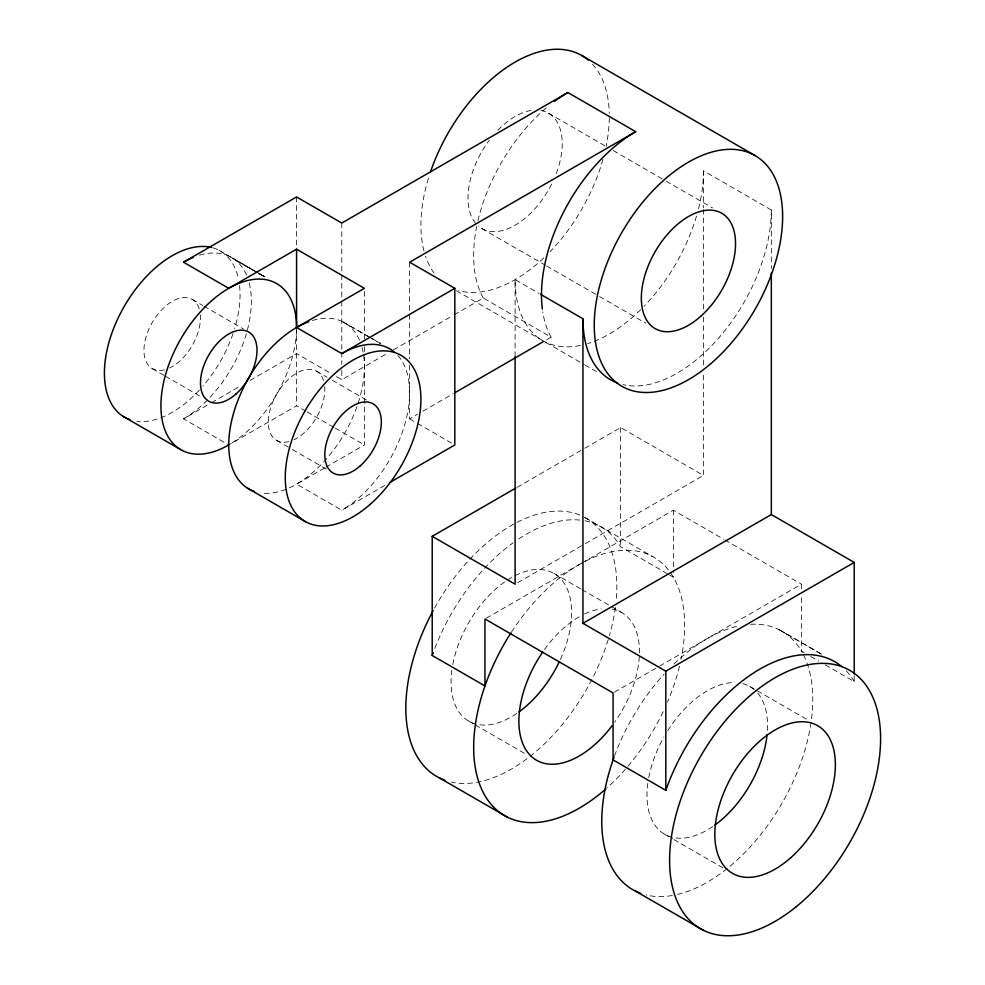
<?xml version="1.0" encoding="UTF-8"?>
<svg xmlns="http://www.w3.org/2000/svg" width="985" height="985" viewBox="0 0 985 985"><rect width="100%" height="100%" fill="white"/><g stroke="black" fill="none" stroke-linecap="round" stroke-linejoin="round"><path stroke-width="0.74" stroke-dasharray="4.92 3.69" d="M305.879 411.164L296.571 405.795L228.742 444.949L183.53 418.847L210.125 403.493M211.455 402.717L240.709 385.837M250.03 380.456L296.571 353.578L331.145 373.549M336.464 376.615L341.783 379.693L386.748 353.726M393.36 349.909L452.854 315.557M454.183 314.794L483.266 297.999L551.095 337.153L544.483 340.982M324.496 467.986L296.571 484.103L341.783 510.218L385.664 484.879M325.826 467.222L364.388 444.949L364.388 357.42M409.612 365.103L409.612 418.847L417.541 414.266M422.836 411.213L453.248 393.655M517.125 487.292L583.465 449M584.794 448.237L620.612 427.552L703.512 475.41L703.512 372.355M517.765 582.652L584.105 544.348M585.422 543.585L703.512 475.41M486.294 618.223L579.168 564.602M581.815 563.075L673.358 510.218L723.556 539.189M614.406 692.184L658.189 666.907M659.507 666.143L801.47 584.179L801.47 590.274M257.27 272.599L235.218 259.991L253.859 270.653M258.562 273.337L265.051 277.044L258.612 273.239M259.178 273.707L264.509 276.748M341.955 321.393L367.713 336.193M369.006 336.932L380.666 343.63M698.488 208.771A133.221 76.916 -60 0 0 703.512 170.848L771.329 210.002L771.329 268.462M548.411 113.164L606.625 146.777M613.249 150.594L664.85 180.39M666.168 181.154L712.475 207.884M481.8 228.532L545.321 265.199M546.638 265.962L598.24 295.759M599.557 296.522L645.864 323.252M515.106 356.533L515.106 279.617L539.054 293.444M456.437 290.797L583.92 364.401M584.782 364.893L598.56 372.847M724.874 539.952L801.47 584.179M218.941 250.264L254.438 270.752M255.743 271.503L264.953 276.822M343.285 322.046L370.889 337.978M372.01 338.631L380.087 343.297M584.265 517.223L652.107 556.291M778.876 629.575L821.428 654.151M409.612 418.847L416.261 422.688M417.591 423.452L452.164 443.41M192.21 299.391L202.725 305.461M204.043 306.224L243.467 328.99M316.554 371.185L327.069 377.255M332.327 380.284L366.494 400.021M584.991 520.831A149.203 86.138 -60 0 1 620.612 546.724L668.089 574.132M669.406 574.895L673.358 577.173L673.358 574.132M804.117 652.661L801.47 651.147L801.47 596.356M810.704 656.478L818.621 661.046M825.208 664.85L854.229 681.595L854.229 675.488M307.209 411.939L333.804 427.293M335.134 428.056L364.388 444.949M553.976 573.43L580.571 588.784M581.901 589.559L609.826 605.677M611.156 606.452L621.794 612.596M749.905 686.557L808.414 720.33M152.244 368.612L164.076 375.445M165.394 376.208L202.196 397.447M276.588 440.406L291.043 448.754M292.36 449.505L326.54 469.242M468.712 721.106L474.031 724.172M475.361 724.948L527.221 754.892M664.641 834.221L672.62 838.838M673.949 839.602L723.162 868.007M230.17 256.74L257.319 272.488M780.218 630.265L823.349 655.247M703.512 170.848L703.512 207.761M703.512 209.3L703.512 310.829M703.512 316.973L703.512 366.198M673.358 510.218L673.358 572.617M620.612 427.552L620.612 546.724M409.612 262.219L409.612 312.885M409.612 314.424L409.612 358.959M364.388 291.388L364.388 339M364.388 346.671L364.388 355.881M341.783 223.053L341.783 299.834M341.783 301.373L341.783 350.512M341.783 352.051L341.783 364.327M341.783 370.471L341.783 379.693M296.571 196.951L296.571 247.629M296.571 327.476L296.571 405.795M312.344 320.519A95.914 55.382 -60 0 1 359.71 340.724M362.024 347.483A95.914 55.382 -60 0 1 337.239 444.986A95.914 55.382 -60 0 1 261.123 493.029M397.891 355.499A95.914 55.382 -60 0 1 401.72 433.942A95.914 55.382 -60 0 1 341.783 510.218M551.095 337.153A133.221 76.916 -60 0 1 542.747 311.839M483.266 297.999A133.221 76.916 -60 0 1 476.703 226.513M477.959 220.726A133.221 76.916 -60 0 1 548.51 106.023M199.487 255.201A95.914 55.382 -60 0 1 246.878 275.985M249.143 282.843A95.914 55.382 -60 0 1 183.53 418.847M296.522 330.431A95.914 55.382 -60 0 1 229.776 444.346M750.508 624.305A149.203 86.138 -60 0 1 802.221 652.464M803.538 654.951A149.203 86.138 -60 0 1 786.83 794.476A149.203 86.138 -60 0 1 677.692 894.405M672.361 895.513A149.203 86.138 -60 0 1 646.049 894.946M614.455 756.049A149.203 86.138 -60 0 1 664.087 674.171M674.048 663.939A149.203 86.138 -60 0 1 738.294 626.041M511.474 632.074A149.203 86.138 -60 0 1 635.965 550.972A149.203 86.138 -60 0 1 681.041 659.273M679.478 666.279A149.203 86.138 -60 0 1 667.547 701.936M663.151 711.675A149.203 86.138 -60 0 1 606.957 787.901M696.506 216.06A133.221 76.916 -60 0 1 643.981 306.347M640.73 309.635A133.221 76.916 -60 0 1 587.75 343.568M580.436 345.44A133.221 76.916 -60 0 1 515.106 279.617M771.329 210.002A133.221 76.916 -60 0 1 720.528 335.885A133.221 76.916 -60 0 1 622.914 384.642M846.238 670.847A149.203 86.138 -60 0 1 854.229 681.595M434.841 648.339A149.203 86.138 -60 0 1 513.136 542.772M518.664 538.955A149.203 86.138 -60 0 1 581.064 520.215M612.153 609.112A85.264 49.225 -60 0 1 614.702 722.14M544.471 649.534A85.264 49.225 -60 0 1 579.168 616.807M584.585 613.963A85.264 49.225 -60 0 1 601.355 608.89M585.435 517.765A149.203 86.138 -60 0 1 616.044 601.749M615.379 607.4A149.203 86.138 -60 0 1 609.432 635.51M608.225 639.585A149.203 86.138 -60 0 1 451.45 782.139M434.557 608.053A149.203 86.138 -60 0 1 582.935 516.46M452.792 664.493A85.264 49.225 -60 0 1 536.776 569.465A85.264 49.225 -60 0 1 560.034 660.196M516.756 713.472A85.264 49.225 -60 0 1 451.869 670.219M742.813 683.639A85.264 49.225 -60 0 1 754.079 689.488M757.736 693.169A85.264 49.225 -60 0 1 767.315 731.978M712.697 826.6A85.264 49.225 -60 0 1 647.798 783.334M648.721 777.621A85.264 49.225 -60 0 1 663.915 737.051M667.682 730.747A85.264 49.225 -60 0 1 734.97 682.568M213.019 247.888A95.914 55.382 -60 0 1 238.542 279.272M239.54 285.576A95.914 55.382 -60 0 1 234.627 328.645M233.014 333.644A95.914 55.382 -60 0 1 202.861 386.194M199.352 390.122A95.914 55.382 -60 0 1 136.78 421.235M164.446 369.867A39.966 23.074 -60 0 1 152.244 322.464A39.966 23.074 -60 0 1 199.401 309.339M200.374 314.818A39.966 23.074 -60 0 1 169.691 367.971M288.79 441.649A39.966 23.074 -60 0 1 276.588 394.259A39.966 23.074 -60 0 1 323.733 381.133M324.718 386.613A39.966 23.074 -60 0 1 294.035 439.753M592.49 64.136A133.221 76.916 -60 0 1 609.272 113.386M609.296 117.757A133.221 76.916 -60 0 1 606.095 146.469M602.968 159.348A133.221 76.916 -60 0 1 550.122 251.618M543.794 257.898A133.221 76.916 -60 0 1 458.653 290.513M434.102 273.128A133.221 76.916 -60 0 1 425.52 256.186M424.006 251.101A133.221 76.916 -60 0 1 429.423 175.133M540.888 110.443A66.611 38.452 -60 0 1 555.048 176.623M551.674 184.023A66.611 38.452 -60 0 1 478.55 226.242M475.693 223.373A66.611 38.452 -60 0 1 489.336 140.202M497.77 130.291A66.611 38.452 -60 0 1 532.442 110.271"/><path stroke-width="1.48" d="M296.571 249.168L296.571 327.476L364.388 288.322L296.571 249.168L228.742 288.322L183.53 262.219L296.571 196.951L341.783 223.053L567.865 92.528L635.682 131.694A133.221 76.916 -60 0 0 542.353 309.068M635.682 131.694L409.612 262.219L454.824 288.322L454.824 444.949L389.654 482.576M296.571 327.476L341.783 353.578L454.824 288.322M454.565 392.892L543.166 341.746M841.535 666.439A149.203 86.138 -60 0 0 665.823 790.364L613.076 759.915L613.076 692.947L484.965 618.986L484.965 685.954L432.218 655.493L432.218 536.32L515.795 488.067M540.383 294.207L582.935 318.771L582.935 623.333L771.329 514.564L854.229 562.423L854.229 673.962M582.935 623.333L665.823 671.191L854.229 562.423M581.716 55.48L755.039 155.544A133.221 76.916 -60 0 1 712.82 361.901A133.221 76.916 -60 0 1 597.452 295.303A133.221 76.916 -60 0 1 755.039 155.544M432.218 536.32L515.106 584.179L515.106 356.533M123.076 416.347L182.028 450.379M247.42 488.129L306.372 522.173M439.741 778.088L507.57 817.242M635.682 891.203L703.499 930.357M771.329 273.067L771.329 514.564M665.823 671.191L665.823 790.364M254.499 491.515A95.914 55.382 -60 0 1 234.787 409.169A95.914 55.382 -60 0 1 308.785 321.701M341.783 353.578A95.914 55.382 -60 0 1 393.914 351.707M554.42 101.406A133.221 76.916 -60 0 1 567.865 92.528M183.53 262.219A95.914 55.382 -60 0 1 193.405 257.344M228.569 445.048A95.914 55.382 -60 0 1 160.924 405.586A95.914 55.382 -60 0 1 228.926 288.223A95.914 55.382 -60 0 1 296.571 327.685M617.755 383.116A133.221 76.916 -60 0 1 582.935 318.771M640.767 893.358A149.203 86.138 -60 0 1 614.049 757.194M432.218 655.493A149.203 86.138 -60 0 1 433.24 652.636M605.898 788.837A149.203 86.138 -60 0 1 485.568 796.68A149.203 86.138 -60 0 1 510.944 632.887M612.153 725.649A85.264 49.225 -60 0 1 529.868 754.953A85.264 49.225 -60 0 1 542.797 651.91M444.838 780.243A149.203 86.138 -60 0 1 433.166 610.589M559.418 661.514A85.264 49.225 -60 0 1 518.984 711.909M767.081 734.699A85.264 49.225 -60 0 1 714.925 825.024M130.168 419.721A95.914 55.382 -60 0 1 118.04 318.192A95.914 55.382 -60 0 1 211.713 247.53M430.383 172.24A133.221 76.916 -60 0 1 588.451 60.257M796.372 906.582A149.203 86.138 -60 0 0 853.946 673.087A149.203 86.138 -60 0 0 674.971 818.978A149.203 86.138 -60 0 0 796.372 906.582M790.696 857.775A85.264 49.225 -60 0 0 817.722 725.711A85.264 49.225 -60 0 0 716.871 815.149A85.264 49.225 -60 0 0 790.696 857.775M236.055 393.926A39.966 23.074 -60 0 0 248.725 332.019A39.966 23.074 -60 0 0 201.445 373.943A39.966 23.074 -60 0 0 236.055 393.926M370.471 504.086A95.914 55.382 -60 0 0 401.166 355.425A95.914 55.382 -60 0 0 287.62 455.747A95.914 55.382 -60 0 0 370.471 504.086M360.399 465.72A39.966 23.074 -60 0 0 373.069 403.813A39.966 23.074 -60 0 0 325.789 445.737A39.966 23.074 -60 0 0 360.399 465.72M700.63 316.407A66.611 38.452 -60 0 0 721.734 213.228A66.611 38.452 -60 0 0 642.946 283.101A66.611 38.452 -60 0 0 700.63 316.407"/></g></svg>
